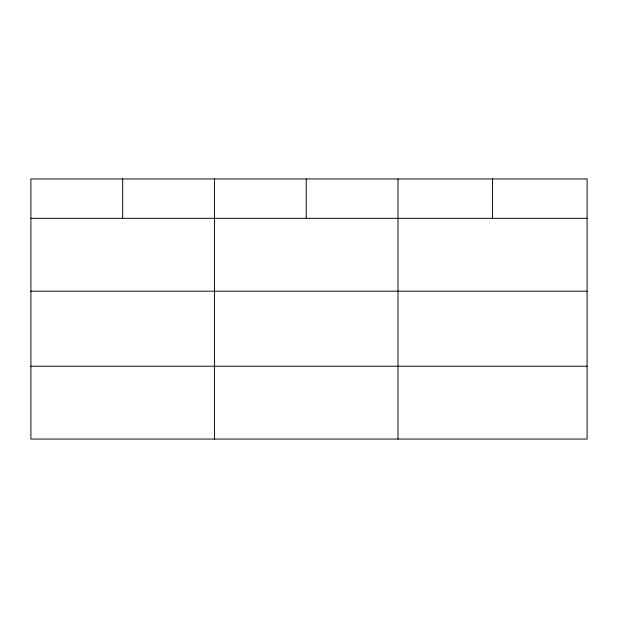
<?xml version="1.0" encoding="UTF-8"?>
<svg xmlns="http://www.w3.org/2000/svg" width="618" height="618" viewBox="0 0 618 618"><rect width="100%" height="100%" fill="white"/><g stroke="black" fill="none" stroke-linecap="round" stroke-linejoin="round"><path stroke-width="0.93" d="M587.1 291.171L587.1 178.942L30.9 178.942L30.9 439.058L587.1 439.058L587.1 291.171L30.9 291.171M30.9 218.324L587.1 218.324M30.9 366.219L587.1 366.219M492.546 178.942L492.546 218.324M397.992 178.942L397.992 439.058M306.219 178.942L306.219 218.324M214.446 178.942L214.446 439.058M122.673 178.942L122.673 218.324"/></g></svg>
